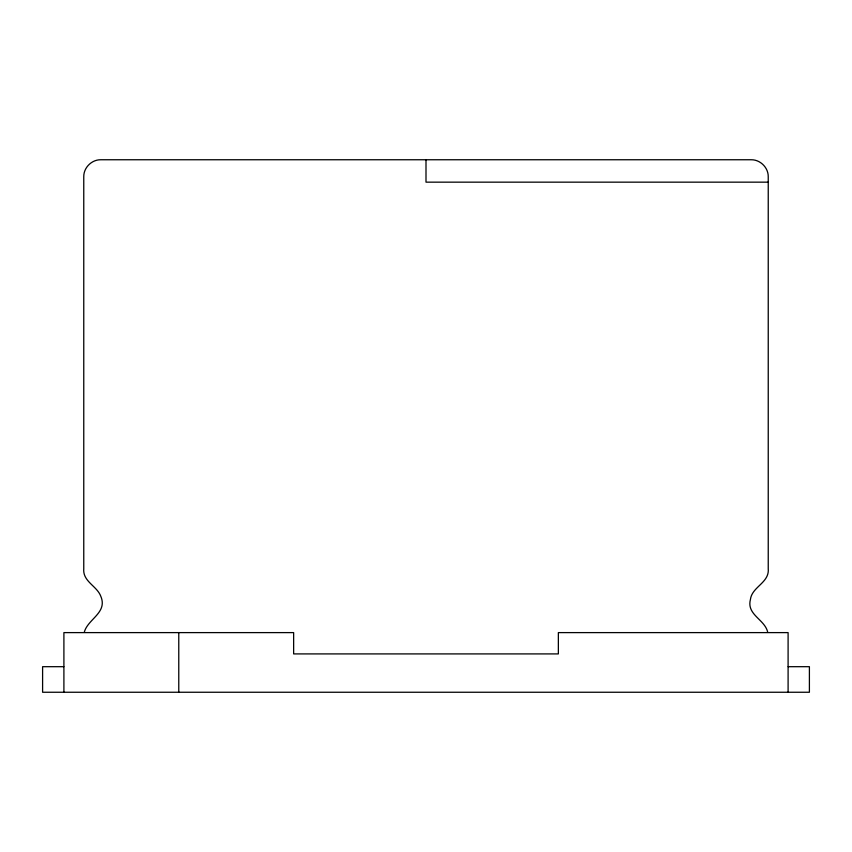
<?xml version="1.0" encoding="UTF-8"?>
<svg xmlns="http://www.w3.org/2000/svg" width="852" height="852" viewBox="0 0 852 852"><rect width="100%" height="100%" fill="white"/><g stroke="black" fill="none" stroke-linecap="round" stroke-linejoin="round"><path stroke-width="1.28" d="M84.369 631.907C88.139 618.776 107.821 612.631 100.77 596.219C96.936 585.92 82.559 581.49 83.762 568.71L83.762 176.79C83.571 167.652 91.75 159.558 100.866 159.75L751.134 159.75C760.25 159.558 768.429 167.652 768.238 176.79L768.238 568.71C769.601 582.811 751.975 586.666 750.431 599.467C746.373 614.718 764.595 619.276 767.631 631.907M768.238 182.158L426 182.158L426 159.75M63.857 666.69L42.6 666.69L42.6 692.25L809.4 692.25L809.4 666.69L788.143 666.69M788.1 692.25L788.1 632.61L558.358 632.61L558.358 653.91L293.642 653.91L293.642 632.61L63.9 632.61L63.9 692.25M178.771 632.61L178.771 692.25"/></g></svg>
